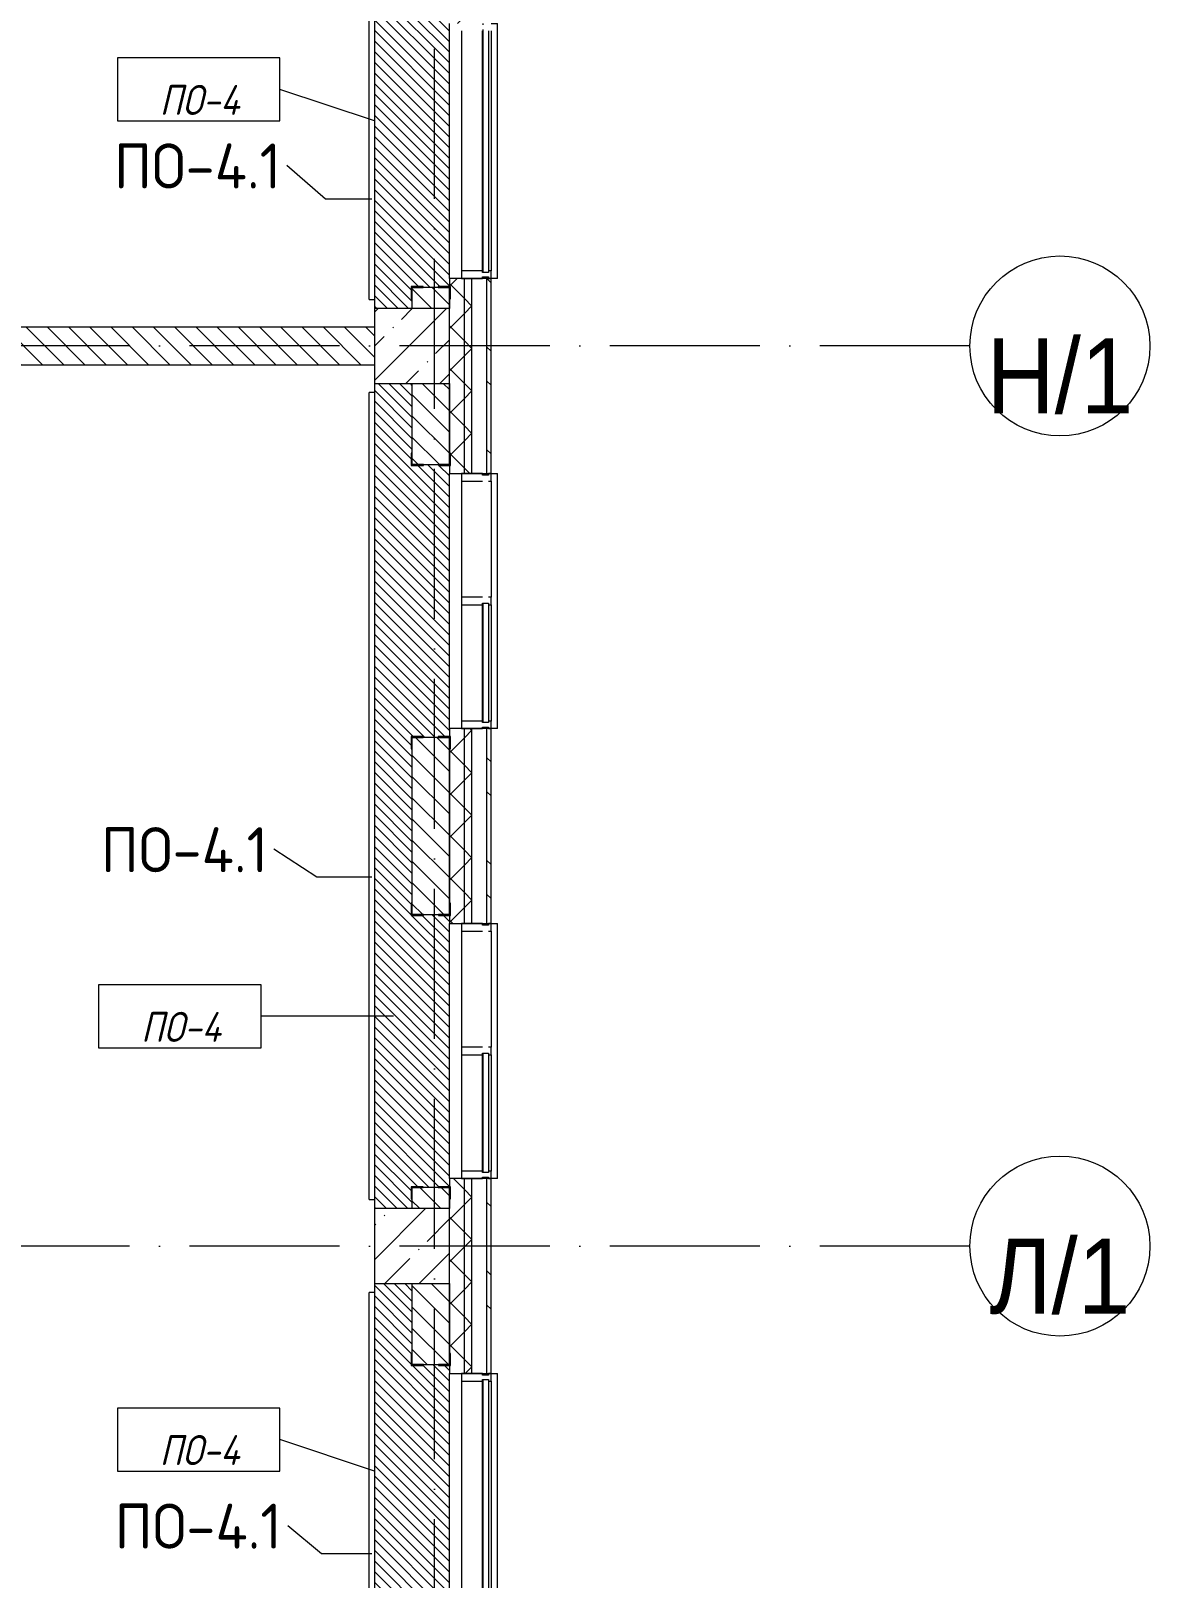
# Model space of a CAD drawing. Header units: millimetres. Extents: x -6467 to 106027, y -7090 to 195095.
# Drawn here: x 98570 to 106027, y 119732 to 130045 of the extents above; entities that cross this region are included whole.
import ezdxf

# ---------------------------------------------------------------- set-up
doc = ezdxf.new("R2010")
doc.units = ezdxf.units.MM
doc.linetypes.add('50_200_ШТРИХ_1Т_ш5_п1_п1_', pattern=[1400, 1000, -200, 0, -200])
for name, color, linetype, lineweight in [('A-FLOR', 7, 'Continuous', 9), ('A-FLOR-IDEN', 7, 'Continuous', 9), ('A-GLAZ', 7, 'Continuous', 5), ('A-GLAZ-CWMG', 7, 'Continuous', 9), ('A-GLAZ-CWMG-1', 7, 'Continuous', 20), ('A-WALL', 7, 'Continuous', 5), ('A-WALL-FNSH-1', 7, 'Continuous', 5), ('A-WALL-IDEN', 7, 'Continuous', 9), ('I-WALL', 7, 'Continuous', 5), ('S-COLS', 7, 'Continuous', 9), ('S-COLS-1', 7, 'Continuous', 5)]:
    doc.layers.add(name, color=color, linetype=linetype, lineweight=lineweight)
for name, color, linetype, lineweight, true_color in [('A-FLOR-PATT-1', 7, 'Continuous', 5, 0xd61c12), ('A-GENM-1', 7, 'Continuous', 9, 0xaaaaaa), ('A-GENM-2', 7, 'Continuous', 20, 0xaaaaaa), ('A-WALL-2', 7, 'Continuous', 5, 0xaaaaaa), ('Оси-1', 7, 'Continuous', 20, 0xaaaaaa), ('Оси-2', 7, 'Continuous', 9, 0xaaaaaa), ('Оси-3', 7, '50_200_ШТРИХ_1Т_ш5_п1_п1_', 9, 0xaaaaaa)]:
    doc.layers.add(name, color=color, linetype=linetype, lineweight=lineweight, true_color=true_color)
doc.styles.add('Arial', font='arial.ttf', dxfattribs={"width": 0.9, "height": 500})
doc.styles.add('GOST Common', font='', dxfattribs={"height": 300})
doc.styles.add('GOST Common_I', font='', dxfattribs={"width": 0.9, "height": 200})
doc.styles.get('GOST Common').set_extended_font_data('GOST Common')
doc.styles.get('GOST Common_I').set_extended_font_data('GOST Common', italic=True)
pattern_1 = [(135, (109.45, 102614.03), (-70.71068, -70.71068), [])]
pattern_2 = [(45, (109.45, 102614.03), (-141.42136, 141.42136), []), (135, (109.45, 102614.03), (-141.42136, -141.42136), [])]

# ---------------------------------------------------------------- blocks, each defined once
blk = doc.blocks.new('BSC_Колонна _Прямоугольная - 500х500-V44-АИ_План этажа Радиаторы_3')
at = {"layer": 'S-COLS-1'}
h = blk.add_hatch(dxfattribs=at)
h.set_pattern_fill('FP_73', color=256, style=0, pattern_type=2)
h.set_pattern_definition([(45, (-101000, -25331.04), (-228.0985, 228.0985), []), (45, (-100771.9, -25331.04), (-228.0985, 228.0985), [403.225, -80.645, 6.706, -73.939])])
h.paths.add_polyline_path([(-250, -250), (250, -250), (250, 250), (-250, 250)])
for p, q in [((250, 250), (-250, 250)), ((-250, 250), (-250, -250)), ((250, -250), (250, 250)), ((-250, -250), (250, -250))]:
    blk.add_line(p, q, dxfattribs=at)
blk = doc.blocks.new('BSC_Колонна _Прямоугольная - 500х500-V52-АИ_План этажа Радиаторы_3')
at = {"layer": 'S-COLS-1'}
h = blk.add_hatch(dxfattribs=at)
h.set_pattern_fill('FP_80', color=256, style=0, pattern_type=2)
h.set_pattern_definition([(45, (-101000, -19331.04), (-228.0985, 228.0985), []), (45, (-100771.9, -19331.04), (-228.0985, 228.0985), [403.225, -80.645, 6.706, -73.939])])
h.paths.add_polyline_path([(-250, -250), (250, -250), (250, 250), (-250, 250)])
for p, q in [((250, 250), (-250, 250)), ((-250, 250), (-250, -250)), ((250, -250), (250, 250)), ((-250, -250), (250, -250))]:
    blk.add_line(p, q, dxfattribs=at)
blk = doc.blocks.new('Прямоугольный импост - Импост структурный с накладкой - 180мм-22437099-АИ_План этажа Радиаторы_3')
at = {"layer": 'A-GLAZ-CWMG-1'}
for p, q in [((0, 17), (-50, 17)), ((-50, 17), (-50, 0)), ((-50, 0), (-40, 0)), ((-40, 0), (-40, -40)), ((-10, -40), (-10, 0)), ((-10, 0), (0, 0)), ((0, 0), (0, 17)), ((-40, -40), (-50, -40)), ((-50, -40), (-50, -180)), ((0, -40), (-10, -40)), ((0, -180), (0, -40)), ((-50, -180), (0, -180))]:
    blk.add_line(p, q, dxfattribs=at)
blk = doc.blocks.new('Прямоугольный импост - Импост структурный с накладкой - 180мм-22437089-АИ_План этажа Радиаторы_3')
at = {"layer": 'A-GLAZ-CWMG'}
for p, q in [((53650, 55111), (52050, 55111)), ((53650, 54931), (52050, 54931)), ((53650, 54914), (52050, 54914))]:
    blk.add_line(p, q, dxfattribs=at)
blk = doc.blocks.new('Прямоугольный импост - Импост структурный с накладкой - 180мм-22437098-АИ_План этажа Радиаторы_3')
at = {"layer": 'A-GLAZ-CWMG-1'}
for p, q in [((-50, 0), (-50, 17)), ((-50, 17), (0, 17)), ((-40, 0), (-50, 0)), ((-40, -40), (-40, 0)), ((0, 0), (-10, 0)), ((-10, 0), (-10, -40)), ((0, 17), (0, 0)), ((-50, -180), (-50, -40)), ((-50, -40), (-40, -40)), ((-10, -40), (0, -40)), ((0, -40), (0, -180)), ((0, -180), (-50, -180))]:
    blk.add_line(p, q, dxfattribs=at)
blk = doc.blocks.new('Прямоугольный импост - Импост структурный с накладкой - 180мм-22437111-АИ_План этажа Радиаторы_3')
at = {"layer": 'A-GLAZ-CWMG-1'}
for p, q in [((-50, 0), (-50, 17)), ((-50, 17), (0, 17)), ((0, 0), (-10, 0)), ((-10, 0), (-10, -40)), ((0, 17), (0, 0)), ((-50, -180), (-50, -40)), ((-10, -40), (0, -40)), ((0, -40), (0, -180)), ((0, -180), (-50, -180))]:
    blk.add_line(p, q, dxfattribs=at)
blk = doc.blocks.new('Прямоугольный импост - Импост структурный с накладкой - 180мм-22071093-АИ_План этажа Радиаторы_3')
at = {"layer": 'A-GLAZ-CWMG'}
for p, q in [((49825, 55111), (49050, 55111)), ((49825, 54931), (49050, 54931)), ((49825, 54914), (49050, 54914))]:
    blk.add_line(p, q, dxfattribs=at)
blk = doc.blocks.new('Прямоугольный импост - Импост структурный с накладкой - 180мм-V176-АИ_План этажа Радиаторы_3')
at = {"layer": 'A-GLAZ-CWMG'}
for p, q in [((6638, 55111), (5863, 55111)), ((6638, 54914), (5863, 54914))]:
    blk.add_line(p, q, dxfattribs=at)
blk = doc.blocks.new('Прямоугольный импост - Импост структурный с накладкой - 180мм-V179-АИ_План этажа Радиаторы_3')
at = {"layer": 'A-GLAZ-CWMG-1'}
for p, q in [((-25, 0), (-25, 17)), ((-25, 17), (25, 17)), ((-15, 0), (-25, 0)), ((-15, -40), (-15, 0)), ((25, 17), (25, 0)), ((-25, -180), (-25, -40)), ((-25, -40), (-15, -40)), ((25, -40), (25, -180)), ((25, -180), (-25, -180))]:
    blk.add_line(p, q, dxfattribs=at)
blk = doc.blocks.new('Прямоугольный импост - Импост структурный с накладкой - 180мм-22437157-АИ_План этажа Радиаторы_3')
at = {"layer": 'A-GLAZ-CWMG-1'}
for p, q in [((0, 17), (-50, 17)), ((-50, 17), (-50, 0)), ((-50, 0), (-40, 0)), ((-40, 0), (-40, -40)), ((-10, -40), (-10, 0)), ((-10, 0), (0, 0)), ((0, 0), (0, 17)), ((-40, -40), (-50, -40)), ((-50, -40), (-50, -180)), ((0, -40), (-10, -40)), ((0, -180), (0, -40)), ((-50, -180), (0, -180))]:
    blk.add_line(p, q, dxfattribs=at)
blk = doc.blocks.new('Фахверк _газобетон торцы_637 - Фахверк _газобетон торцы_-25583790-АИ_План этажа Радиаторы_3')
at = {"layer": 'A-GENM-2'}
for p, q in [((89406, 11135), (89325, 11135)), ((89325, 11135), (89325, 11129)), ((89325, 11129), (89400, 11129)), ((89400, 11129), (89400, 11054)), ((89400, 11054), (89406, 11054)), ((89406, 11054), (89406, 11135)), ((89400, 10954), (89400, 10879)), ((89406, 10954), (89400, 10954)), ((89406, 10873), (89406, 10954)), ((89400, 10879), (89325, 10879)), ((89325, 10879), (89325, 10873)), ((89325, 10873), (89406, 10873))]:
    blk.add_line(p, q, dxfattribs=at)
blk = doc.blocks.new('Фахверк _газобетон торцы_638 - Фахверк _газобетон торцы_-25583810-АИ_План этажа Радиаторы_3')
at = {"layer": 'A-GENM-2'}
for p, q in [((89406, 11135), (89325, 11135)), ((89325, 11135), (89325, 11129)), ((89325, 11129), (89400, 11129)), ((89400, 11129), (89400, 11054)), ((89400, 11054), (89406, 11054)), ((89406, 11054), (89406, 11135)), ((89400, 10954), (89400, 10879)), ((89406, 10954), (89400, 10954)), ((89406, 10873), (89406, 10954)), ((89400, 10879), (89325, 10879)), ((89325, 10879), (89325, 10873)), ((89325, 10873), (89406, 10873))]:
    blk.add_line(p, q, dxfattribs=at)
blk = doc.blocks.new('Фахверк _газобетон торцы_639 - Фахверк _газобетон торцы_-25583830-АИ_План этажа Радиаторы_3')
at = {"layer": 'A-GENM-2'}
for p, q in [((89406, 11135), (89325, 11135)), ((89325, 11135), (89325, 11129)), ((89325, 11129), (89400, 11129)), ((89400, 11129), (89400, 11054)), ((89400, 11054), (89406, 11054)), ((89406, 11054), (89406, 11135)), ((89400, 10954), (89400, 10879)), ((89406, 10954), (89400, 10954)), ((89406, 10873), (89406, 10954)), ((89400, 10879), (89325, 10879)), ((89325, 10879), (89325, 10873)), ((89325, 10873), (89406, 10873))]:
    blk.add_line(p, q, dxfattribs=at)
blk = doc.blocks.new('Фахверк _газобетон торцы_640 - Фахверк _газобетон торцы_-25583850-АИ_План этажа Радиаторы_3')
at = {"layer": 'A-GENM-2'}
for p, q in [((89406, 11135), (89325, 11135)), ((89325, 11135), (89325, 11129)), ((89325, 11129), (89400, 11129)), ((89400, 11129), (89400, 11054)), ((89400, 11054), (89406, 11054)), ((89406, 11054), (89406, 11135)), ((89400, 10954), (89400, 10879)), ((89406, 10954), (89400, 10954)), ((89406, 10873), (89406, 10954)), ((89400, 10879), (89325, 10879)), ((89325, 10879), (89325, 10873)), ((89325, 10873), (89406, 10873))]:
    blk.add_line(p, q, dxfattribs=at)
blk = doc.blocks.new('Фахверк _газобетон торцы_641 - Фахверк _газобетон торцы_-25583870-АИ_План этажа Радиаторы_3')
at = {"layer": 'A-GENM-2'}
for p, q in [((89406, 11135), (89325, 11135)), ((89325, 11135), (89325, 11129)), ((89325, 11129), (89400, 11129)), ((89400, 11129), (89400, 11054)), ((89400, 11054), (89406, 11054)), ((89406, 11054), (89406, 11135)), ((89400, 10954), (89400, 10879)), ((89406, 10954), (89400, 10954)), ((89406, 10873), (89406, 10954)), ((89400, 10879), (89325, 10879)), ((89325, 10879), (89325, 10873)), ((89325, 10873), (89406, 10873))]:
    blk.add_line(p, q, dxfattribs=at)
blk = doc.blocks.new('Фахверк _газобетон торцы_642 - Фахверк _газобетон торцы_-25583890-АИ_План этажа Радиаторы_3')
at = {"layer": 'A-GENM-2'}
for p, q in [((89406, 11135), (89325, 11135)), ((89325, 11135), (89325, 11129)), ((89325, 11129), (89400, 11129)), ((89400, 11129), (89400, 11054)), ((89400, 11054), (89406, 11054)), ((89406, 11054), (89406, 11135)), ((89400, 10954), (89400, 10879)), ((89406, 10954), (89400, 10954)), ((89406, 10873), (89406, 10954)), ((89400, 10879), (89325, 10879)), ((89325, 10879), (89325, 10873)), ((89325, 10873), (89406, 10873))]:
    blk.add_line(p, q, dxfattribs=at)
blk = doc.blocks.new('Отлив_СКБ - Отлив витража-V318-АИ_План этажа Радиаторы_3')
at = {"layer": 'A-GLAZ'}
for p, q in [((0, 57), (0, 100)), ((1700, 100), (0, 100)), ((0, 2), (10, 2)), ((40, 2), (1660, 2)), ((1690, 2), (1700, 2)), ((1700, 100), (1700, 57)), ((1650, 0), (50, 0))]:
    blk.add_line(p, q, dxfattribs=at)
blk = doc.blocks.new('Отлив_СКБ - Отлив витража-V317-АИ_План этажа Радиаторы_3')
at = {"layer": 'A-GLAZ'}
for p, q in [((0, 57), (0, 100)), ((1700, 100), (0, 100)), ((0, 2), (10, 2)), ((865, 2), (1660, 2)), ((1690, 2), (1700, 2)), ((1700, 100), (1700, 57)), ((1650, 0), (875, 0))]:
    blk.add_line(p, q, dxfattribs=at)
blk = doc.blocks.new('Ось сетки - Круг_Ø6_00__ISO-2_5_0_9K_-17386508-АИ_План этажа Радиаторы_3')
at = {"layer": 'Оси-1'}
blk.add_circle((0, 0), 3, dxfattribs=at)
blk = doc.blocks.new('AAR_СКБ_Марка_Перекрытия_1 мм - Марка пола-27961726-АИ_План этажа Радиаторы_3')
at = {"layer": 'A-FLOR-IDEN'}
for p, q in [((2.723, 2.101), (-2.69, 2.101)), ((-2.69, 2.101), (-2.69, 0)), ((2.723, 0), (2.723, 2.101)), ((-2.69, 0), (2.723, 0))]:
    blk.add_line(p, q, dxfattribs=at)

msp = doc.modelspace()

# ---------------------------------------------------------------- hatches: boundary and pattern name
at = {"layer": 'A-FLOR-PATT-1'}
h = msp.add_hatch(dxfattribs=at)
h.set_pattern_fill('FP_311', color=256, style=0, pattern_type=2)
h.set_pattern_definition([(315, (101109.45, 129445.076), (35.3553, 35.3553), [])])
h.paths.add_polyline_path([(100859, 128195), (101109, 128195), (101109, 128260), (101103, 128260), (101103, 128341), (101184, 128341), (101184, 128335), (101284, 128335), (101284, 128341), (101359, 128341), (101359, 130149), (101284, 130149), (101284, 130155), (101184, 130155), (101184, 130149), (101103, 130149), (101103, 130230), (101109, 130230), (101109, 130695), (100859, 130695), (100859, 128371)])
h = msp.add_hatch(dxfattribs=at)
h.set_pattern_fill('FP_347', color=256, style=0, pattern_type=2)
h.set_pattern_definition([(315, (101109.45, 123510.076), (35.35534, 35.35534), [])])
h.paths.add_polyline_path([(101109, 122195), (101109, 122260), (101103, 122260), (101103, 122341), (101184, 122341), (101184, 122335), (101284, 122335), (101284, 122341), (101359, 122341), (101359, 124149), (101284, 124149), (101284, 124155), (101184, 124155), (101184, 124149), (101103, 124149), (101103, 124230), (101109, 124230), (101109, 125260), (101103, 125260), (101103, 125341), (101184, 125341), (101184, 125335), (101284, 125335), (101284, 125341), (101359, 125341), (101359, 127149), (101284, 127149), (101284, 127155), (101184, 127155), (101184, 127149), (101103, 127149), (101103, 127230), (101109, 127230), (101109, 127695), (100859, 127695), (100859, 122195), (101103, 122195)])
h = msp.add_hatch(dxfattribs=at)
h.set_pattern_fill('FP_310', color=256, style=0, pattern_type=2)
h.set_pattern_definition([(315, (101109.45, 120445.076), (35.3553, 35.3553), [])])
h.paths.add_polyline_path([(101109, 119195), (101109, 119325), (101103, 119325), (101103, 119406), (101184, 119406), (101184, 119400), (101109, 119400), (101109, 119335), (101359, 119335), (101359, 119400), (101284, 119400), (101284, 119406), (101359, 119406), (101359, 121149), (101284, 121149), (101284, 121155), (101184, 121155), (101184, 121149), (101103, 121149), (101103, 121230), (101109, 121230), (101109, 121695), (100859, 121695), (100859, 119195)])
at = {"layer": 'A-WALL'}
h = msp.add_hatch(dxfattribs=at)
h.set_pattern_fill('FP_122', color=256, style=0, pattern_type=2)
h.set_pattern_definition(pattern_2)
h.paths.add_polyline_path([(101459, 100595), (101459, 101485), (101359, 101485), (101359, 100595)])
h.paths.add_polyline_path([(101459, 103185), (101459, 104380), (101359, 104380), (101359, 103185)])
h.paths.add_polyline_path([(101359, 106080), (101459, 106080), (101459, 107380), (101359, 107380), (101359, 107277)])
h.paths.add_polyline_path([(101359, 109080), (101459, 109080), (101459, 110385), (101359, 110385), (101359, 110090)])
h.paths.add_polyline_path([(101359, 112085), (101459, 112085), (101459, 113395), (101359, 113395), (101359, 112902)])
h.paths.add_polyline_path([(101459, 115095), (101459, 116395), (101359, 116395), (101359, 115095)])
h.paths.add_polyline_path([(101459, 118095), (101459, 119395), (101359, 119395), (101359, 118095)])
h.paths.add_polyline_path([(101359, 121095), (101459, 121095), (101459, 122395), (101359, 122395), (101359, 121340)])
h.paths.add_polyline_path([(101459, 124095), (101459, 125395), (101359, 125395), (101359, 124095)])
h.paths.add_polyline_path([(101459, 127095), (101459, 128395), (101359, 128395), (101359, 127095)])
h.paths.add_polyline_path([(101359, 130095), (101459, 130095), (101459, 131395), (101359, 131395), (101359, 130695)])
h.paths.add_polyline_path([(101359, 133095), (101459, 133095), (101459, 134395), (101359, 134395), (101359, 133996)])
h.paths.add_polyline_path([(101459, 136095), (101459, 137395), (101359, 137395), (101359, 136095)])
h.paths.add_polyline_path([(101459, 139095), (101459, 140495), (101359, 140495), (101359, 139095)])
h.paths.add_polyline_path([(101459, 142195), (101459, 143287), (101359, 143287), (101359, 142195)])
h.paths.add_polyline_path([(101359, 144987), (101459, 144987), (101459, 146395), (101359, 146395), (101359, 145045)])
h.paths.add_polyline_path([(101459, 148095), (101459, 149665), (101359, 149665), (101359, 148095)])
h = msp.add_hatch(dxfattribs=at)
h.set_pattern_fill('FP_122', color=256, style=0, pattern_type=2)
h.set_pattern_definition(pattern_2)
h.paths.add_polyline_path([(101459, 100545), (101509, 100545), (101509, 101485), (101459, 101485), (101459, 100595)])
h.paths.add_polyline_path([(101509, 103185), (101509, 104380), (101459, 104380), (101459, 103185)])
h.paths.add_polyline_path([(101459, 106080), (101509, 106080), (101509, 107380), (101459, 107380), (101459, 107277)])
h.paths.add_polyline_path([(101509, 109080), (101509, 110385), (101459, 110385), (101459, 109080)])
h.paths.add_polyline_path([(101509, 112085), (101509, 113395), (101459, 113395), (101459, 112085)])
h.paths.add_polyline_path([(101459, 115095), (101509, 115095), (101509, 116395), (101459, 116395), (101459, 115715)])
h.paths.add_polyline_path([(101459, 118095), (101509, 118095), (101509, 119395), (101459, 119395), (101459, 118527)])
h.paths.add_polyline_path([(101459, 121095), (101509, 121095), (101509, 122395), (101459, 122395), (101459, 121340)])
h.paths.add_polyline_path([(101459, 124095), (101509, 124095), (101509, 125395), (101459, 125395), (101459, 124152)])
h.paths.add_polyline_path([(101509, 127095), (101509, 128395), (101459, 128395), (101459, 127095)])
h.paths.add_polyline_path([(101509, 130095), (101509, 131395), (101459, 131395), (101459, 130095)])
h.paths.add_polyline_path([(101509, 133095), (101509, 134395), (101459, 134395), (101459, 133095)])
h.paths.add_polyline_path([(101459, 136095), (101509, 136095), (101509, 137395), (101459, 137395), (101459, 136809)])
h.paths.add_polyline_path([(101459, 139095), (101509, 139095), (101509, 140495), (101459, 140495), (101459, 139621)])
h.paths.add_polyline_path([(101509, 142195), (101509, 143287), (101459, 143287), (101459, 142195)])
h.paths.add_polyline_path([(101509, 144987), (101509, 146395), (101459, 146395), (101459, 144987)])
h.paths.add_polyline_path([(101509, 148095), (101509, 149665), (101459, 149665), (101459, 148095)])
at = {"layer": 'A-WALL-2'}
h = msp.add_hatch(dxfattribs=at)
h.set_pattern_fill('FP_121', color=256, style=0, pattern_type=2)
h.set_pattern_definition([(135, (109.45, 102614.03), (-342.1478, -342.1478), []), (135, (337.55, 102614.03), (-342.1478, -342.1478), [])])
h.paths.add_polyline_path([(101609, 100418), (101636, 100418), (101636, 101485), (101609, 101485), (101609, 100445)])
h.paths.add_polyline_path([(101609, 103185), (101636, 103185), (101636, 104380), (101609, 104380), (101609, 103410)])
h.paths.add_polyline_path([(101636, 106080), (101636, 107380), (101609, 107380), (101609, 106080)])
h.paths.add_polyline_path([(101636, 109080), (101636, 110385), (101609, 110385), (101609, 109080)])
h.paths.add_polyline_path([(101609, 112085), (101636, 112085), (101636, 113395), (101609, 113395), (101609, 112902)])
h.paths.add_polyline_path([(101636, 115095), (101636, 116395), (101609, 116395), (101609, 115095)])
h.paths.add_polyline_path([(101636, 118095), (101636, 119395), (101609, 119395), (101609, 118095)])
h.paths.add_polyline_path([(101636, 121095), (101636, 122395), (101609, 122395), (101609, 121095)])
h.paths.add_polyline_path([(101609, 124095), (101636, 124095), (101636, 125395), (101609, 125395), (101609, 124152)])
h.paths.add_polyline_path([(101636, 127095), (101636, 128395), (101609, 128395), (101609, 127095)])
h.paths.add_polyline_path([(101609, 130095), (101636, 130095), (101636, 131395), (101609, 131395), (101609, 131184)])
h.paths.add_polyline_path([(101636, 133095), (101636, 134395), (101609, 134395), (101609, 133095)])
h.paths.add_polyline_path([(101609, 136095), (101636, 136095), (101636, 137395), (101609, 137395), (101609, 136809)])
h.paths.add_polyline_path([(101609, 139095), (101636, 139095), (101636, 140495), (101609, 140495), (101609, 139621)])
h.paths.add_polyline_path([(101636, 142195), (101636, 143287), (101609, 143287), (101609, 142195)])
h.paths.add_polyline_path([(101636, 144987), (101636, 146395), (101609, 146395), (101609, 144987)])
h.paths.add_polyline_path([(101636, 148095), (101636, 149665), (101609, 149665), (101609, 148095)])
at = {"layer": 'I-WALL'}
h = msp.add_hatch(dxfattribs=at)
h.set_pattern_fill('FP_2', color=256, style=0, pattern_type=2)
h.set_pattern_definition(pattern_1)
h.paths.add_polyline_path([(101298, 101195), (101359, 101195), (101359, 101425), (101109, 101425), (101109, 101195), (101204, 101195)])
h.paths.add_polyline_path([(101109, 103245), (101359, 103245), (101359, 104320), (101109, 104320)])
h.paths.add_polyline_path([(101109, 106140), (101359, 106140), (101359, 107320), (101109, 107320), (101109, 107277)])
h.paths.add_polyline_path([(101359, 109140), (101359, 110325), (101109, 110325), (101109, 109140), (101298, 109140)])
h.paths.add_polyline_path([(101359, 112145), (101359, 113335), (101109, 113335), (101109, 112145), (101298, 112145)])
h.paths.add_polyline_path([(101359, 115155), (101359, 116335), (101109, 116335), (101109, 115155), (101298, 115155)])
h.paths.add_polyline_path([(101359, 118155), (101359, 118945), (101109, 118945), (101109, 118155), (101298, 118155)])
h.paths.add_polyline_path([(101298, 119195), (101359, 119195), (101359, 119335), (101109, 119335), (101109, 119195)])
h.paths.add_polyline_path([(101359, 121155), (101359, 121695), (101109, 121695), (101109, 121155), (101298, 121155)])
h.paths.add_polyline_path([(101298, 122195), (101359, 122195), (101359, 122335), (101109, 122335), (101109, 122195)])
h.paths.add_polyline_path([(101359, 124155), (101359, 125335), (101109, 125335), (101109, 124155), (101298, 124155)])
h.paths.add_polyline_path([(101359, 127155), (101359, 127695), (101109, 127695), (101109, 127155), (101298, 127155)])
h.paths.add_polyline_path([(101227, 128195), (101359, 128195), (101359, 128335), (101109, 128335), (101109, 128195)])
h.paths.add_polyline_path([(101298, 130155), (101359, 130155), (101359, 130695), (101109, 130695), (101109, 130155)])
h.paths.add_polyline_path([(101330, 131195), (101359, 131195), (101359, 131335), (101109, 131335), (101109, 131195), (101298, 131195)])
h.paths.add_polyline_path([(101109, 133155), (101359, 133155), (101359, 134335), (101109, 134335), (101109, 133996)])
h.paths.add_polyline_path([(101109, 136155), (101359, 136155), (101359, 136695), (101109, 136695)])
h.paths.add_polyline_path([(101330, 137195), (101359, 137195), (101359, 137335), (101109, 137335), (101109, 137195), (101298, 137195)])
h.paths.add_polyline_path([(101359, 139155), (101359, 139695), (101109, 139695), (101109, 139155), (101298, 139155)])
h.paths.add_polyline_path([(101298, 140195), (101359, 140195), (101359, 140435), (101109, 140435), (101109, 140195)])
h.paths.add_polyline_path([(101298, 142255), (101359, 142255), (101359, 143227), (101109, 143227), (101109, 142255)])
h.paths.add_polyline_path([(101298, 145545), (101359, 145545), (101359, 146335), (101109, 146335), (101109, 145545), (101206, 145545)])
h.paths.add_polyline_path([(101298, 148155), (101359, 148155), (101359, 148895), (101109, 148895), (101109, 148155)])
h = msp.add_hatch(dxfattribs=at)
h.set_pattern_fill('FP_2', color=256, style=0, pattern_type=2)
h.set_pattern_definition(pattern_1)
h.paths.add_polyline_path([(100471, 127820), (100859, 127820), (100859, 128070), (93859, 128070), (93859, 127820), (98817, 127820)])

# ---------------------------------------------------------------- linework, layer by layer
at = {"layer": 'A-FLOR'}
for p, q in [((100859, 130695), (100859, 128195)), ((101359, 128395), (101359, 130095)), ((100859, 127695), (100859, 122195)), ((101359, 125395), (101359, 127095)), ((101359, 122395), (101359, 124095)), ((100859, 121695), (100859, 119195)), ((101359, 119406), (101359, 121095))]:
    msp.add_line(p, q, dxfattribs=at)
at = {"layer": 'A-FLOR-IDEN'}
for p, q in [((100859, 129445), (100228, 129655)), ((100986, 123477), (100104, 123477)), ((100859, 120445), (100228, 120655))]:
    msp.add_line(p, q, dxfattribs=at)
at = {"layer": 'A-WALL'}
for p, q in [((100824, 128255), (100824, 130635)), ((101109, 128335), (101109, 128195)), ((101359, 128335), (101109, 128335)), ((101359, 128195), (101359, 128335)), ((101459, 127095), (101459, 128395)), ((101509, 127095), (101509, 128395)), ((101609, 127095), (101609, 128395)), ((100824, 128255), (100859, 128255)), ((100859, 128070), (93859, 128070)), ((93859, 127820), (100859, 127820)), ((101109, 127695), (101109, 127155)), ((101359, 127155), (101359, 127695)), ((100824, 122255), (100824, 127635)), ((100859, 127635), (100824, 127635)), ((101109, 127155), (101359, 127155)), ((101109, 125335), (101109, 124155)), ((101359, 125335), (101109, 125335)), ((101359, 124155), (101359, 125335)), ((101459, 124095), (101459, 125395)), ((101509, 124095), (101509, 125395)), ((101609, 124095), (101609, 125395)), ((101109, 124155), (101359, 124155)), ((101109, 122335), (101109, 122195)), ((101359, 122335), (101109, 122335)), ((101359, 122195), (101359, 122335)), ((101459, 121095), (101459, 122395)), ((101509, 121095), (101509, 122395)), ((101609, 121095), (101609, 122395)), ((100824, 122255), (100859, 122255)), ((101109, 121695), (101109, 121155)), ((101359, 121155), (101359, 121695)), ((100824, 119195), (100824, 121635)), ((100859, 121635), (100824, 121635)), ((101109, 121155), (101359, 121155))]:
    msp.add_line(p, q, dxfattribs=at)
at = {"layer": 'A-WALL-FNSH-1'}
for p, q in [((101359, 128395), (101359, 128195)), ((101636, 128395), (101359, 128395)), ((101636, 127095), (101636, 128395)), ((101359, 127695), (101359, 127095)), ((101359, 127095), (101636, 127095)), ((101359, 125395), (101359, 124095)), ((101636, 125395), (101359, 125395)), ((101636, 124095), (101636, 125395)), ((101359, 124095), (101636, 124095)), ((101359, 122395), (101359, 122195)), ((101636, 122395), (101359, 122395)), ((101636, 121095), (101636, 122395)), ((101359, 121695), (101359, 121095)), ((101359, 121095), (101636, 121095))]:
    msp.add_line(p, q, dxfattribs=at)
at = {"layer": 'A-WALL-IDEN'}
for p, q in [((100533, 128924), (100276, 129149)), ((100842, 128924), (100533, 128924)), ((100475, 124404), (100189, 124591)), ((100842, 124404), (100475, 124404)), ((100507, 119894), (100281, 120081)), ((100842, 119894), (100507, 119894))]:
    msp.add_line(p, q, dxfattribs=at)
at = {"layer": 'Оси-3'}
for p, q in [((101259, 96724), (101259, 193895)), ((104827, 127945), (92089, 127945)), ((104827, 121945), (93049, 121945))]:
    msp.add_line(p, q, dxfattribs=at)

# ---------------------------------------------------------------- block references
at = {"layer": 'A-FLOR-IDEN', "xscale": 199.9999999999999, "yscale": 199.9999999999999, "zscale": 199.9999999999999}
for p in [(99684, 129445), (99559, 123267), (99684, 120445)]:
    msp.add_blockref('AAR_СКБ_Марка_Перекрытия_1 мм - Марка пола-27961726-АИ_План этажа Радиаторы_3', p, dxfattribs=at)
at = {"layer": 'A-GENM-1'}
for name, p, rotation in [('Фахверк _газобетон торцы_642 - Фахверк _газобетон торцы_-25583890-АИ_План этажа Радиаторы_3', (112238, 38935), 90.00000000000006), ('Фахверк _газобетон торцы_641 - Фахверк _газобетон торцы_-25583870-АИ_План этажа Радиаторы_3', (90231, 216555), 270.0000000000004), ('Фахверк _газобетон торцы_640 - Фахверк _газобетон торцы_-25583850-АИ_План этажа Радиаторы_3', (112238, 35935), 90.00000000000006), ('Фахверк _газобетон торцы_639 - Фахверк _газобетон торцы_-25583830-АИ_План этажа Радиаторы_3', (90231, 213555), 270.0000000000004), ('Фахверк _газобетон торцы_638 - Фахверк _газобетон торцы_-25583810-АИ_План этажа Радиаторы_3', (112238, 32935), 90.00000000000006), ('Фахверк _газобетон торцы_637 - Фахверк _газобетон торцы_-25583790-АИ_План этажа Радиаторы_3', (90231, 210555), 270.0000000000004)]:
    msp.add_blockref(name, p, dxfattribs=dict(at, rotation=rotation))
at = {"layer": 'A-GLAZ', "rotation": 269.999999999999}
for name, p in [('Отлив_СКБ - Отлив витража-V318-АИ_План этажа Радиаторы_3', (101579, 130095)), ('Отлив_СКБ - Отлив витража-V317-АИ_План этажа Радиаторы_3', (101579, 127095)), ('Отлив_СКБ - Отлив витража-V317-АИ_План этажа Радиаторы_3', (101579, 124095)), ('Отлив_СКБ - Отлив витража-V318-АИ_План этажа Радиаторы_3', (101579, 121095))]:
    msp.add_blockref(name, p, dxfattribs=at)
at = {"layer": 'A-GLAZ-CWMG'}
for name, p, rotation in [('Прямоугольный импост - Импост структурный с накладкой - 180мм-22437089-АИ_План этажа Радиаторы_3', (156550, 76395), 90), ('Прямоугольный импост - Импост структурный с накладкой - 180мм-22437099-АИ_План этажа Радиаторы_3', (101619, 128395), 269.9999999999983), ('Прямоугольный импост - Импост структурный с накладкой - 180мм-V176-АИ_План этажа Радиаторы_3', (156550, 120407), 89.99999999999942), ('Прямоугольный импост - Импост структурный с накладкой - 180мм-22071093-АИ_План этажа Радиаторы_3', (156550, 76395), 90.00000000000058), ('Прямоугольный импост - Импост структурный с накладкой - 180мм-22437157-АИ_План этажа Радиаторы_3', (101619, 125395), 269.9999999999983), ('Прямоугольный импост - Импост структурный с накладкой - 180мм-V176-АИ_План этажа Радиаторы_3', (156550, 117407), 89.99999999999942), ('Прямоугольный импост - Импост структурный с накладкой - 180мм-22071093-АИ_План этажа Радиаторы_3', (156550, 73395), 90.00000000000058), ('Прямоугольный импост - Импост структурный с накладкой - 180мм-22437157-АИ_План этажа Радиаторы_3', (101619, 122395), 269.9999999999983), ('Прямоугольный импост - Импост структурный с накладкой - 180мм-22437089-АИ_План этажа Радиаторы_3', (156550, 67395), 90)]:
    msp.add_blockref(name, p, dxfattribs=dict(at, rotation=rotation))
at = {"layer": 'A-GLAZ-CWMG', "extrusion": (0, 0, -1), "rotation": 90.00000000000169}
for name, p in [('Прямоугольный импост - Импост структурный с накладкой - 180мм-22437111-АИ_План этажа Радиаторы_3', (-101619, 127095)), ('Прямоугольный импост - Импост структурный с накладкой - 180мм-V179-АИ_План этажа Радиаторы_3', (-101619, 126245)), ('Прямоугольный импост - Импост структурный с накладкой - 180мм-22437111-АИ_План этажа Радиаторы_3', (-101619, 124095)), ('Прямоугольный импост - Импост структурный с накладкой - 180мм-V179-АИ_План этажа Радиаторы_3', (-101619, 123245)), ('Прямоугольный импост - Импост структурный с накладкой - 180мм-22437098-АИ_План этажа Радиаторы_3', (-101619, 121095))]:
    msp.add_blockref(name, p, dxfattribs=at)
at = {"layer": 'S-COLS'}
for name, p in [('BSC_Колонна _Прямоугольная - 500х500-V44-АИ_План этажа Радиаторы_3', (101109, 127945)), ('BSC_Колонна _Прямоугольная - 500х500-V52-АИ_План этажа Радиаторы_3', (101109, 121945))]:
    msp.add_blockref(name, p, dxfattribs=at)
at = {"layer": 'Оси-1', "xscale": 199.9999999999999, "yscale": 199.9999999999999, "zscale": 199.9999999999999, "rotation": 89.9999999999998}
for p in [(105427, 127945), (105427, 121945)]:
    msp.add_blockref('Ось сетки - Круг_Ø6_00__ISO-2_5_0_9K_-17386508-АИ_План этажа Радиаторы_3', p, dxfattribs=at)

# ---------------------------------------------------------------- texts
at = {"layer": 'A-FLOR-IDEN', "char_height": 200, "width": 572.4, "attachment_point": 5, "line_spacing_factor": 1.022766, "style": 'GOST Common_I'}
for insert in [(99694, 129585), (99570, 123406), (99694, 120585)]:
    msp.add_mtext('\\pxqc,t0.9,1.8,2.7,3.6,4.5,5.4,6.3,7.2,8.1,9,9.9,10.8,11.7,12.6,13.5,14.4,15.3,16.2,17.1,18,18.9,19.8,20.7,21.6,22.5,23.4,24.3,25.2,26.1,27,27.9,28.8;{ПО-4}', dxfattribs=dict(at, insert=insert))
at = {"layer": 'A-WALL-IDEN', "char_height": 300, "width": 1178, "attachment_point": 2, "line_spacing_factor": 1.022766, "style": 'GOST Common'}
for insert in [(99680, 129295), (99593, 124737), (99685, 120228)]:
    msp.add_mtext('\\pxqc,t0.26667,0.53333,0.8,1.06667,1.33333,1.6,1.86667,2.13333,2.4,2.66667,2.93333,3.2,3.46667,3.73333,4,4.26667,4.53333,4.8,5.06667,5.33333,5.6,5.86667,6.13333,6.4,6.66667,6.93333,7.2,7.46667,7.73333,8,8.26667,8.53333;{ПО-4.1}', dxfattribs=dict(at, insert=insert))
at = {"layer": 'Оси-2', "char_height": 500, "attachment_point": 5, "line_spacing_factor": 0.936439, "style": 'Arial'}
for s, insert, width in [('\\pxqc,t4.572,9.144,13.716,18.288,22.86,27.432,32.004,36.576,41.148,45.72,50.292,54.864,59.436,64.008,68.58,73.152,77.724,82.296,86.868,91.44,96.012,100.584,105.156,109.728,114.3,118.872,123.444,128.016,132.588,137.16,141.732,146.304;{Н/1}', (105427, 127742), 988.2), ('\\pxqc,t4.572,9.144,13.716,18.288,22.86,27.432,32.004,36.576,41.148,45.72,50.292,54.864,59.436,64.008,68.58,73.152,77.724,82.296,86.868,91.44,96.012,100.584,105.156,109.728,114.3,118.872,123.444,128.016,132.588,137.16,141.732,146.304;{Л/1}', (105427, 121742), 952.2)]:
    msp.add_mtext(s, dxfattribs=dict(at, insert=insert, width=width))

doc.saveas('drawing.dxf')
